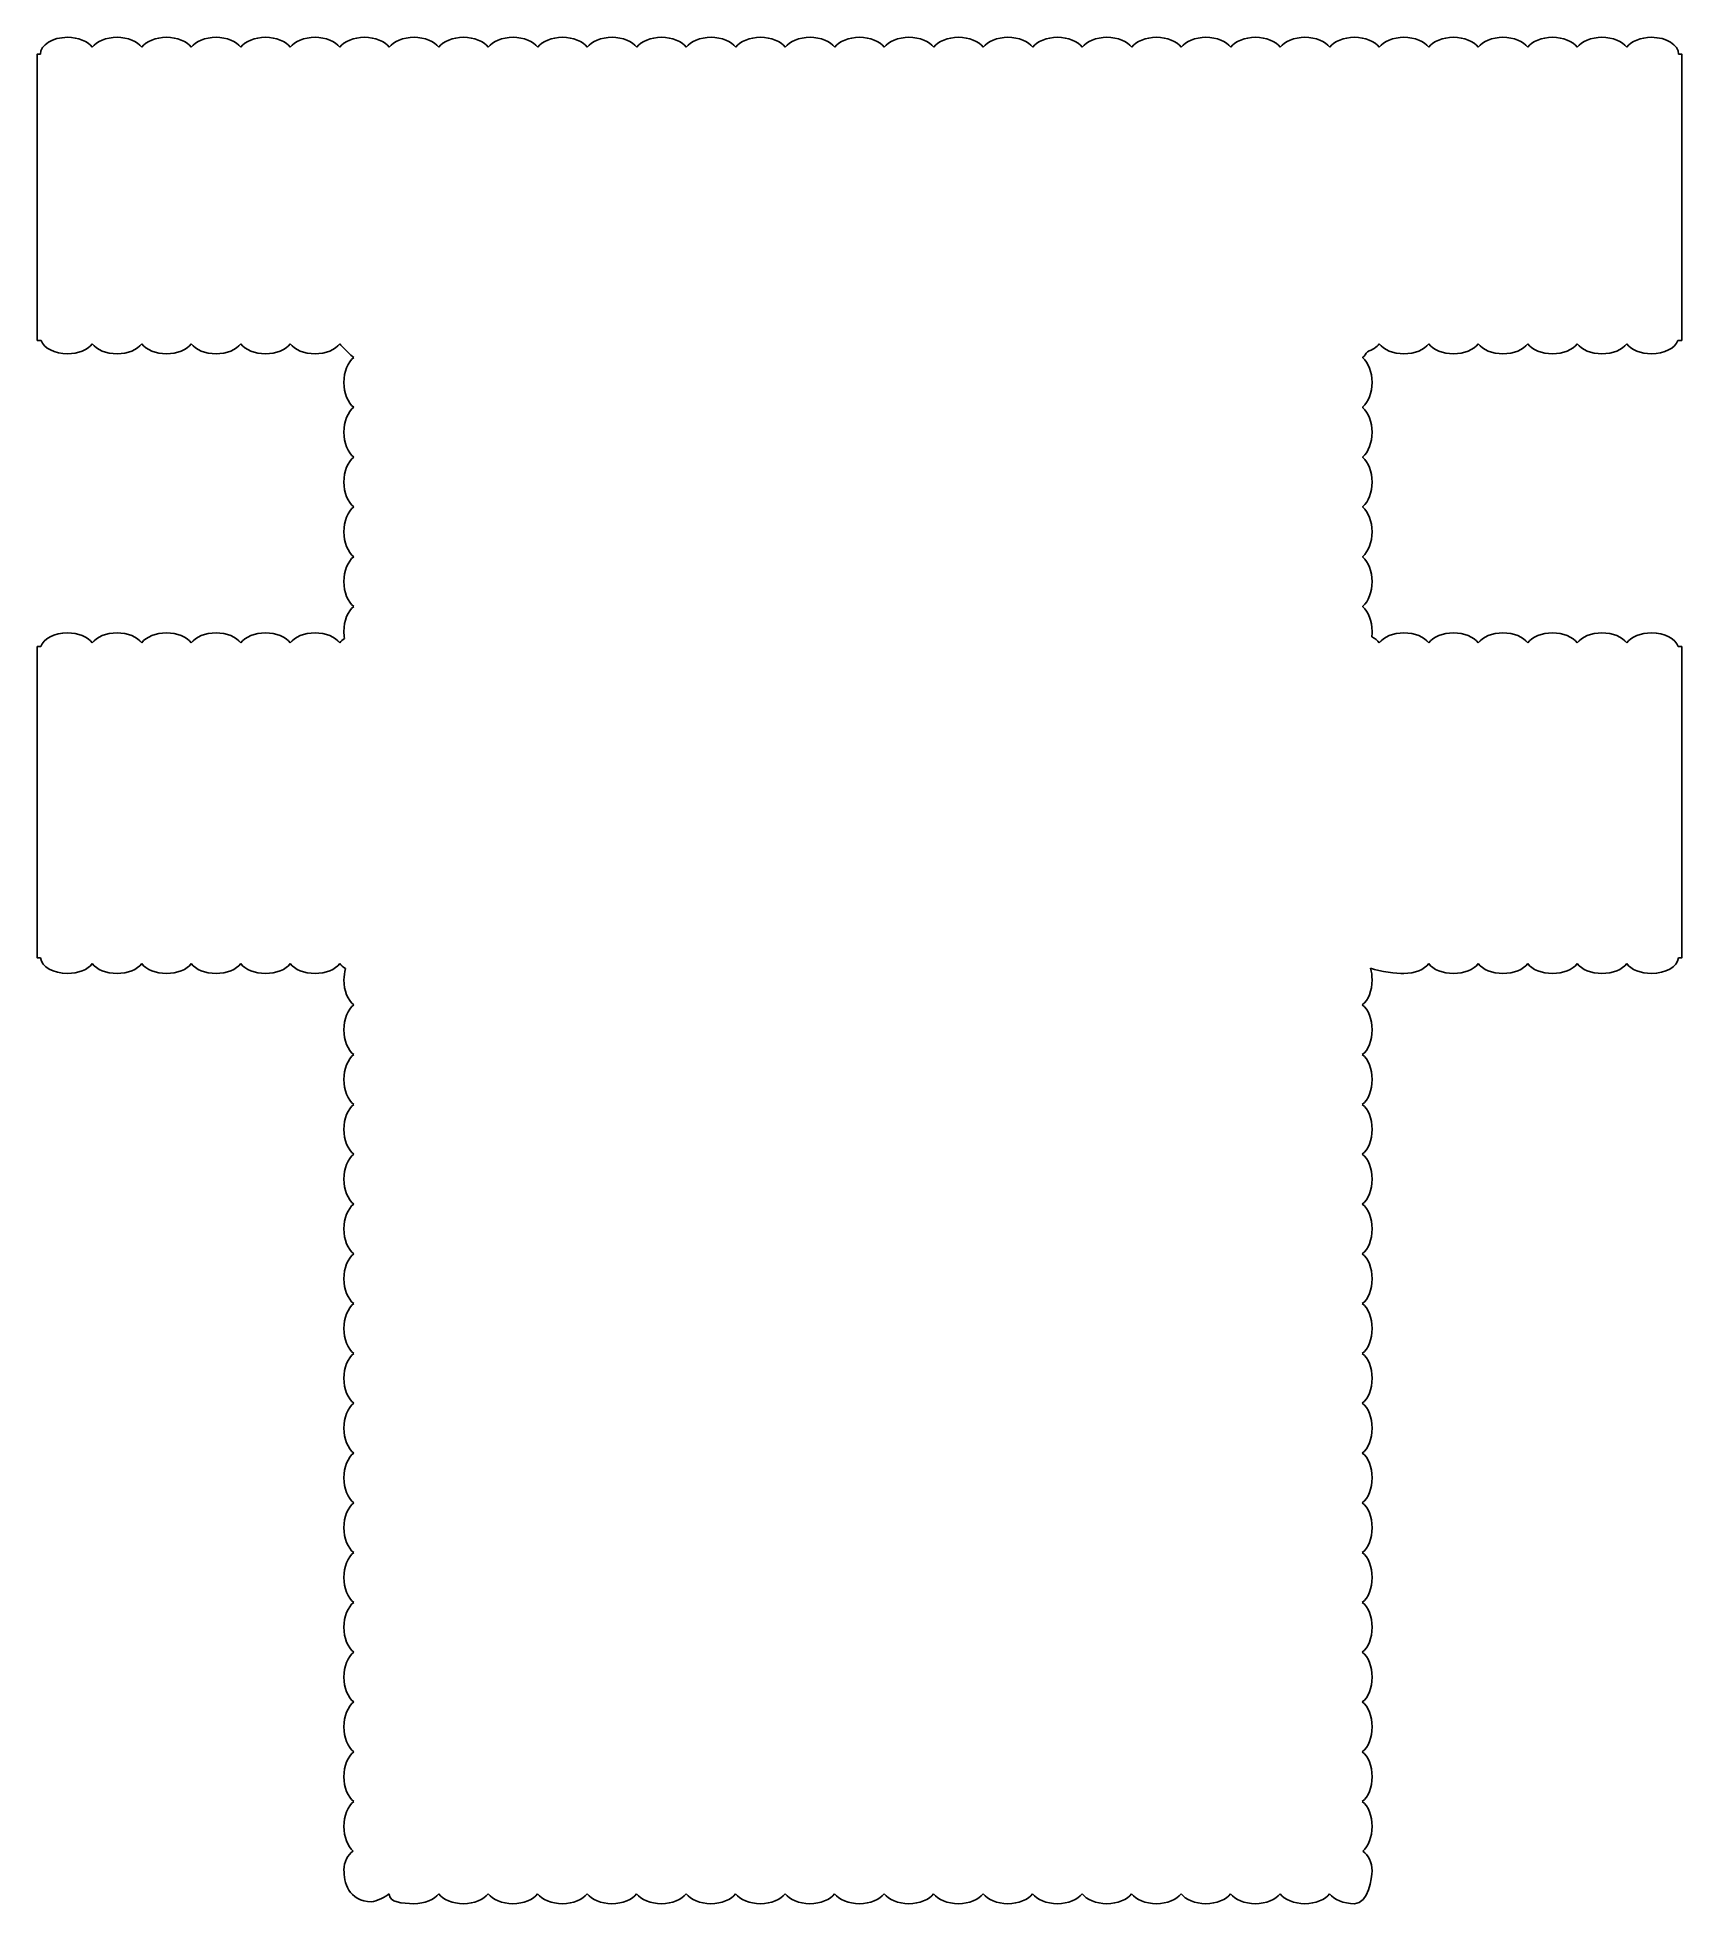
# Model space of a CAD drawing. Extents: x 0 to 220, y 0 to 250.
import ezdxf

# ---------------------------------------------------------------- set-up
doc = ezdxf.new("R2010")
doc.units = 0
doc.layers.add('Layer_1', color=7, linetype='CONTINUOUS')

msp = doc.modelspace()

# ---------------------------------------------------------------- linework, layer by layer
at = {"layer": 'Layer_1', "color": 7}
for points in [[(0.41734, 247.815665), (0.41734, 247.812465), (0.00004, 247.812465), (0.00004, 209.455241), (0.49721, 209.455241)], [(4.04973, 250.060465), (4.04974, 250.060737)], [(219.8649, 209.454966), (220.35858, 209.454966), (220.35858, 247.812193), (219.9413, 247.812193), (219.9413, 247.815393)], [(177.62698, 207.106874), (177.62698, 207.207582)], [(177.62698, 200.43532), (177.62698, 200.536029)], [(177.62698, 193.76319), (177.62698, 193.8639)], [(177.62698, 187.09164), (177.62698, 187.19235)], [(177.62698, 180.42009), (177.62698, 180.52079)], [(177.62698, 173.74796), (177.62698, 173.84866)], [(0.48038, 168.43044), (0, 168.43044), (0, 126.7126), (0.42714, 126.7126)], [(219.92853, 126.7126), (220.35857, 126.7126), (220.35857, 168.43017), (219.87876, 168.43017)]]:
    msp.add_lwpolyline(points, dxfattribs=at)
for points in [[(4.04974, 250.060737), (2.04358, 250.060673), (0.41733, 249.055537), (0.41734, 247.815665)], [(7.36554, 248.725225), (6.78401, 249.536001), (5.4847, 250.059217), (4.04973, 250.060465)], [(10.68308, 250.060465), (9.24747, 250.059665), (7.94732, 249.536361), (7.36554, 248.725225)], [(13.99831, 248.725809), (13.41658, 249.536233), (12.11762, 250.059177), (10.68308, 250.060465)], [(17.31586, 250.060465), (15.88047, 250.059753), (14.58038, 249.536713), (13.99831, 248.725809)], [(20.63166, 248.725225), (20.05014, 249.536001), (18.75083, 250.059217), (17.31586, 250.060465)], [(23.94921, 250.060465), (22.5136, 250.059665), (21.21345, 249.536353), (20.63166, 248.725225)], [(27.26502, 248.725225), (26.68347, 249.536001), (25.38418, 250.059217), (23.94921, 250.060465)], [(30.58198, 250.060465), (29.14658, 250.059665), (27.84672, 249.536233), (27.26502, 248.725225)], [(33.89778, 248.725225), (33.31625, 249.536001), (32.01696, 250.059217), (30.58198, 250.060465)], [(37.21533, 250.060465), (35.77973, 250.059665), (34.47957, 249.536353), (33.89778, 248.725225)], [(40.53114, 248.725225), (39.94962, 249.536001), (38.65031, 250.059217), (37.21533, 250.060465)], [(43.84869, 250.060465), (42.41308, 250.059665), (41.1129, 249.536353), (40.53114, 248.725225)], [(47.16391, 248.725225), (46.58246, 249.535881), (45.28345, 250.059073), (43.84869, 250.060465)], [(50.48146, 250.060465), (49.04586, 250.059665), (47.7457, 249.536353), (47.16391, 248.725225)], [(53.79842, 248.726961), (53.21588, 249.537297), (51.91618, 250.059801), (50.48146, 250.060465)], [(57.11481, 250.060465), (55.68029, 250.059665), (54.38088, 249.537177), (53.79842, 248.726961)], [(60.43004, 248.725225), (59.84859, 249.535881), (58.54958, 250.059073), (57.11481, 250.060465)], [(63.74758, 250.060465), (62.31198, 250.059665), (61.01182, 249.536361), (60.43004, 248.725225)], [(67.06339, 248.725225), (66.48186, 249.536001), (65.18256, 250.059217), (63.74758, 250.060465)], [(70.38094, 250.060465), (68.94533, 250.059665), (67.64518, 249.536353), (67.06339, 248.725225)], [(73.69616, 248.725809), (73.11444, 249.536233), (71.81547, 250.059177), (70.38094, 250.060465)], [(77.01371, 250.060465), (75.57833, 250.059753), (74.27823, 249.536705), (73.69616, 248.725809)], [(80.32952, 248.725225), (79.74798, 249.536001), (78.44869, 250.059217), (77.01371, 250.060465)], [(83.64706, 250.060465), (82.21146, 250.059665), (80.9113, 249.536353), (80.32952, 248.725225)], [(86.96287, 248.725225), (86.38134, 249.536001), (85.08204, 250.059217), (83.64706, 250.060465)], [(90.27983, 250.060465), (88.84444, 250.059665), (87.54456, 249.536241), (86.96287, 248.725225)], [(93.59565, 248.725225), (93.01412, 249.536001), (91.71482, 250.059217), (90.27983, 250.060465)], [(96.91318, 250.060465), (95.47758, 250.059665), (94.17742, 249.536353), (93.59565, 248.725225)], [(100.22899, 248.725225), (99.64746, 249.536001), (98.34817, 250.059217), (96.91318, 250.060465)], [(103.54654, 250.060465), (102.11093, 250.059665), (100.81078, 249.536353), (100.22899, 248.725225)], [(106.86177, 248.725225), (106.28032, 249.535881), (104.9813, 250.059073), (103.54654, 250.060465)], [(110.17931, 250.060465), (108.74371, 250.059665), (107.44355, 249.536361), (106.86177, 248.725225)], [(113.49512, 248.725225), (112.91359, 249.536001), (111.61429, 250.059217), (110.17931, 250.060465)], [(116.81266, 250.060465), (115.37706, 250.059665), (114.0769, 249.536361), (113.49512, 248.725225)], [(120.1279, 248.725225), (119.54645, 249.535881), (118.24743, 250.059073), (116.81266, 250.060465)], [(123.44544, 250.060465), (122.00983, 250.059665), (120.70968, 249.536361), (120.1279, 248.725225)], [(126.76125, 248.725225), (126.17972, 249.536001), (124.88042, 250.059217), (123.44544, 250.060465)], [(130.07879, 250.060465), (128.64318, 250.059665), (127.34303, 249.536353), (126.76125, 248.725225)], [(133.39402, 248.725809), (132.8123, 249.536233), (131.51333, 250.059177), (130.07879, 250.060465)], [(136.71156, 250.060465), (135.27618, 250.059753), (133.97608, 249.536705), (133.39402, 248.725809)], [(140.02738, 248.725225), (139.44585, 249.536001), (138.14654, 250.059217), (136.71156, 250.060465)], [(143.34492, 250.060465), (141.90931, 250.059665), (140.60915, 249.536361), (140.02738, 248.725225)], [(146.66072, 248.725225), (146.0792, 249.536001), (144.7799, 250.059217), (143.34492, 250.060465)], [(149.97769, 250.060465), (148.5423, 250.059665), (147.24243, 249.536241), (146.66072, 248.725225)], [(153.2935, 248.725225), (152.71197, 249.536001), (151.41267, 250.059217), (149.97769, 250.060465)], [(156.61104, 250.060465), (155.17544, 250.059665), (153.87528, 249.536353), (153.2935, 248.725225)], [(159.92685, 248.725225), (159.34531, 249.536001), (158.04602, 250.059217), (156.61104, 250.060465)], [(163.24439, 250.060465), (161.80879, 250.059665), (160.50863, 249.536353), (159.92685, 248.725225)], [(166.55962, 248.725225), (165.97818, 249.535881), (164.67916, 250.059073), (163.24439, 250.060465)], [(169.87717, 250.060465), (168.44156, 250.059665), (167.14141, 249.536361), (166.55962, 248.725225)], [(173.19298, 248.725225), (172.61145, 249.536001), (171.31214, 250.059217), (169.87717, 250.060465)], [(176.51052, 250.060465), (175.07491, 250.059665), (173.77476, 249.536353), (173.19298, 248.725225)], [(179.82574, 248.725225), (179.2443, 249.535881), (177.94529, 250.059073), (176.51052, 250.060465)], [(183.14329, 250.060465), (181.70769, 250.059665), (180.40754, 249.536353), (179.82574, 248.725225)], [(186.4591, 248.725225), (185.87758, 249.536001), (184.57827, 250.059217), (183.14329, 250.060465)], [(189.77665, 250.060465), (188.34104, 250.059665), (187.04088, 249.536361), (186.4591, 248.725225)], [(193.09187, 248.725809), (192.51014, 249.536233), (191.21118, 250.059177), (189.77665, 250.060465)], [(196.40942, 250.060465), (194.97404, 250.059753), (193.67394, 249.536713), (193.09187, 248.725809)], [(199.72522, 248.725225), (199.1437, 249.536001), (197.8444, 250.059217), (196.40942, 250.060465)], [(203.04277, 250.060465), (201.60717, 250.059665), (200.30701, 249.536353), (199.72522, 248.725225)], [(206.35858, 248.725225), (205.77704, 249.536001), (204.47774, 250.059217), (203.04277, 250.060465)], [(209.67554, 250.060465), (208.24015, 250.059665), (206.94028, 249.536233), (206.35858, 248.725225)], [(212.99136, 248.725225), (212.40982, 249.536001), (211.11052, 250.059217), (209.67554, 250.060465)], [(216.3089, 250.060465), (214.87331, 250.059665), (213.57314, 249.536361), (212.99136, 248.725225)], [(219.9413, 247.815393), (219.9413, 249.055265), (218.31505, 250.060401), (216.3089, 250.060465)], [(0.49721, 209.455241), (0.84665, 208.414278), (2.32956, 207.667507), (4.04974, 207.666243)], [(4.04974, 207.666243), (5.48512, 207.666772), (6.78522, 208.190001), (7.36728, 209.000901)], [(7.36728, 209.000901), (7.9491, 208.190358), (9.24834, 207.667391), (10.68309, 207.666243)], [(10.68309, 207.666243), (12.11847, 207.666772), (13.41856, 208.189999), (14.00063, 209.000901)], [(14.00063, 209.000901), (14.58236, 208.190475), (15.88132, 207.667531), (17.31586, 207.666243)], [(17.31586, 207.666243), (18.75124, 207.666772), (20.05133, 208.189999), (20.63341, 209.000901)], [(20.63341, 209.000901), (21.21522, 208.190358), (22.51446, 207.667391), (23.94922, 207.666243)], [(23.94922, 207.666243), (25.38459, 207.666772), (26.6847, 208.190001), (27.26676, 209.000901)], [(27.26676, 209.000901), (27.84849, 208.190472), (29.14745, 207.667531), (30.58199, 207.666243)], [(30.58199, 207.666243), (32.01737, 207.666772), (33.31746, 208.190001), (33.89953, 209.000901)], [(33.89953, 209.000901), (34.48135, 208.190358), (35.78058, 207.667391), (37.21534, 207.666243)], [(37.21534, 207.666243), (38.65072, 207.666772), (39.95081, 208.189999), (40.53288, 209.000901)], [(40.53288, 209.000901), (40.77678, 208.66119), (42.09978, 207.390613), (42.40406, 207.159817)], [(177.62698, 207.207582), (177.85322, 207.395518), (178.05842, 207.643375), (178.23411, 207.940888)], [(178.23411, 207.940888), (178.93491, 208.17483), (179.49986, 208.544553), (179.82864, 209.001206)], [(179.82864, 209.001206), (180.41, 208.190671), (181.70874, 207.667502), (183.14329, 207.66597)], [(183.14329, 207.66597), (184.57867, 207.666499), (185.87878, 208.189729), (186.46084, 209.000629)], [(186.46084, 209.000629), (187.04266, 208.190081), (188.34189, 207.667118), (189.77665, 207.66597)], [(189.77665, 207.66597), (191.21202, 207.666499), (192.51213, 208.189729), (193.09419, 209.000629)], [(193.09419, 209.000629), (193.67592, 208.1902), (194.97488, 207.667261), (196.40942, 207.66597)], [(196.40942, 207.66597), (197.8448, 207.666499), (199.14492, 208.189729), (199.72696, 209.000629)], [(199.72696, 209.000629), (200.30878, 208.190083), (201.60802, 207.667118), (203.04277, 207.66597)], [(203.04277, 207.66597), (204.47815, 207.666499), (205.77824, 208.189726), (206.36031, 209.000629)], [(206.36031, 209.000629), (206.94204, 208.190202), (208.241, 207.667261), (209.67554, 207.66597)], [(209.67554, 207.66597), (211.11093, 207.666499), (212.41101, 208.189726), (212.9931, 209.000629)], [(212.9931, 209.000629), (213.5749, 208.190083), (214.87415, 207.667118), (216.3089, 207.66597)], [(216.3089, 207.66597), (218.03038, 207.666182), (219.5152, 208.413214), (219.8649, 209.454966)], [(42.40406, 207.159817), (41.6042, 206.552998), (41.09297, 205.253158), (41.09198, 203.823746)], [(178.8725, 203.823477), (178.87171, 205.209642), (178.39042, 206.477946), (177.62698, 207.106874)], [(41.09198, 203.823746), (41.09398, 202.394547), (41.60431, 201.094985), (42.40406, 200.488263)], [(177.62698, 200.536029), (178.39122, 201.165615), (178.87248, 202.435851), (178.8725, 203.823477)], [(42.40406, 200.488263), (41.6042, 199.881447), (41.09297, 198.58161), (41.09198, 197.152196)], [(178.8725, 197.151923), (178.87171, 198.538091), (178.39042, 199.806395), (177.62698, 200.43532)], [(41.09198, 197.152196), (41.09278, 195.72279), (41.6042, 194.42295), (42.40406, 193.81613)], [(177.62698, 193.8639), (178.39134, 194.49358), (178.87262, 195.76409), (178.8725, 197.151923)], [(42.40406, 193.81613), (41.60431, 193.20941), (41.0931, 191.90985), (41.09198, 190.48065)], [(178.8725, 190.48037), (178.87171, 191.86633), (178.39031, 193.13436), (177.62698, 193.76319)], [(41.09198, 190.48065), (41.09278, 189.05123), (41.6042, 187.7514), (42.40406, 187.14458)], [(177.62698, 187.19235), (178.39134, 187.82203), (178.87262, 189.09254), (178.8725, 190.48037)], [(42.40406, 187.14458), (41.6042, 186.53777), (41.09297, 185.23793), (41.09198, 183.80852)], [(178.8725, 183.80824), (178.87171, 185.19441), (178.39042, 186.46271), (177.62698, 187.09164)], [(41.09198, 183.80852), (41.09398, 182.37931), (41.60431, 181.07975), (42.40406, 180.47303)], [(177.62698, 180.52079), (178.39122, 181.15038), (178.87248, 182.42062), (178.8725, 183.80824)], [(42.40406, 180.47303), (41.6042, 179.86622), (41.09297, 178.56637), (41.09198, 177.13696)], [(178.8725, 177.13669), (178.87171, 178.52286), (178.39042, 179.79116), (177.62698, 180.42009)], [(41.09198, 177.13696), (41.09278, 175.70755), (41.6042, 174.40771), (42.40406, 173.8009)], [(177.62698, 173.84866), (178.39134, 174.47835), (178.87262, 175.74886), (178.8725, 177.13669)], [(42.40406, 173.8009), (41.60431, 173.19417), (41.0931, 171.89461), (41.09198, 170.46541)], [(178.8725, 170.46514), (178.87171, 171.8511), (178.39031, 173.11913), (177.62698, 173.74796)], [(4.0497, 170.26689), (2.29944, 170.2661), (0.79894, 169.49408), (0.48038, 168.43044)], [(7.3655, 168.93224), (6.7837, 169.74278), (5.48445, 170.26574), (4.0497, 170.26689)], [(10.68305, 170.26689), (9.24766, 170.26636), (7.94757, 169.74313), (7.3655, 168.93224)], [(13.99827, 168.93281), (13.41626, 169.74301), (12.11738, 170.2657), (10.68305, 170.26689)], [(17.31582, 170.26689), (15.88066, 170.26636), (14.58062, 169.74349), (13.99827, 168.93281)], [(20.63162, 168.93224), (20.04981, 169.74278), (18.75058, 170.26575), (17.31582, 170.26689)], [(23.94917, 170.26689), (22.51379, 170.26636), (21.21369, 169.74313), (20.63162, 168.93224)], [(27.26498, 168.93224), (26.68318, 169.74278), (25.38392, 170.26574), (23.94917, 170.26689)], [(30.58194, 170.26689), (29.14677, 170.2661), (27.84697, 169.74302), (27.26498, 168.93224)], [(33.89775, 168.93224), (33.31594, 169.74278), (32.0167, 170.26574), (30.58194, 170.26689)], [(37.2153, 170.26689), (35.77992, 170.26636), (34.47982, 169.74313), (33.89775, 168.93224)], [(40.5311, 168.93224), (39.94929, 169.74278), (38.65005, 170.26575), (37.2153, 170.26689)], [(41.09198, 170.46541), (41.09219, 170.1503), (41.11758, 169.83656), (41.16718, 169.53185)], [(178.8279, 169.74399), (178.8573, 169.98142), (178.8723, 170.22297), (178.8725, 170.46514)], [(183.14326, 170.26662), (181.70788, 170.26609), (180.40778, 169.74286), (179.82571, 168.93196)], [(186.45907, 168.93196), (185.87726, 169.74251), (184.57802, 170.26547), (183.14326, 170.26662)], [(189.77662, 170.26662), (188.34123, 170.26609), (187.04114, 169.74287), (186.45907, 168.93196)], [(193.09184, 168.93254), (192.50983, 169.74274), (191.21093, 170.26543), (189.77662, 170.26662)], [(196.40938, 170.26662), (194.97422, 170.26609), (193.67418, 169.74322), (193.09184, 168.93254)], [(199.72519, 168.93196), (199.14338, 169.74251), (197.84414, 170.26547), (196.40938, 170.26662)], [(203.04274, 170.26662), (201.60736, 170.26609), (200.30726, 169.74286), (199.72519, 168.93196)], [(206.35854, 168.93196), (205.77673, 169.74251), (204.4775, 170.26547), (203.04274, 170.26662)], [(209.67551, 170.26662), (208.24034, 170.26583), (206.94054, 169.74274), (206.35854, 168.93196)], [(212.99132, 168.93196), (212.40951, 169.74251), (211.11026, 170.26547), (209.67551, 170.26662)], [(216.30888, 170.26662), (214.87348, 170.26609), (213.57338, 169.74287), (212.99132, 168.93196)], [(219.87876, 168.43017), (219.56016, 169.49395), (218.05934, 170.26601), (216.30888, 170.26662)], [(41.16718, 169.53185), (40.90741, 169.3559), (40.6911, 169.1544), (40.5311, 168.93224)], [(179.82571, 168.93196), (179.59707, 169.25038), (179.25161, 169.52576), (178.8279, 169.74399)], [(0.42714, 126.7126), (0.56413, 125.53854), (2.14508, 124.62921), (4.0497, 124.62901)], [(4.0497, 124.62901), (5.48508, 124.62954), (6.78518, 125.15276), (7.36724, 125.96366)], [(7.36724, 125.96366), (7.94905, 125.15312), (9.2483, 124.63016), (10.68305, 124.62901)], [(10.68305, 124.62901), (12.11843, 124.62954), (13.41853, 125.15276), (14.00059, 125.96366)], [(14.00059, 125.96366), (14.58232, 125.15324), (15.88128, 124.6303), (17.31582, 124.62901)], [(17.31582, 124.62901), (18.7512, 124.62954), (20.0513, 125.15276), (20.63337, 125.96366)], [(20.63337, 125.96366), (21.21518, 125.15312), (22.51442, 124.63016), (23.94918, 124.62901)], [(23.94918, 124.62901), (25.38455, 124.62954), (26.68466, 125.15276), (27.26672, 125.96366)], [(27.26672, 125.96366), (27.84845, 125.15323), (29.14741, 124.6303), (30.58195, 124.62901)], [(30.58195, 124.62901), (32.01733, 124.62954), (33.31742, 125.15276), (33.89949, 125.96366)], [(33.89949, 125.96366), (34.4813, 125.15312), (35.78054, 124.63016), (37.2153, 124.62901)], [(37.2153, 124.62901), (38.65068, 124.62954), (39.95078, 125.15276), (40.53284, 125.96366)], [(40.53284, 125.96366), (40.71765, 125.70603), (40.98034, 125.47736), (41.29683, 125.28302)], [(41.29683, 125.28302), (41.16254, 124.80572), (41.0927, 124.28758), (41.09194, 123.76316)], [(178.87247, 123.76316), (178.87168, 124.30337), (178.79717, 124.83663), (178.65486, 125.32527)], [(178.65486, 125.32527), (180.02317, 124.88984), (182.13438, 124.62984), (183.14326, 124.62901)], [(183.14326, 124.62901), (184.57864, 124.62954), (185.87874, 125.15276), (186.46081, 125.96366)], [(186.46081, 125.96366), (187.04262, 125.15312), (188.34186, 124.63015), (189.77662, 124.62901)], [(189.77662, 124.62901), (191.21199, 124.62954), (192.5121, 125.15276), (193.09416, 125.96366)], [(193.09416, 125.96366), (193.67589, 125.15323), (194.97485, 124.6303), (196.40938, 124.62901)], [(196.40938, 124.62901), (197.84477, 124.62954), (199.14489, 125.15276), (199.72693, 125.96366)], [(199.72693, 125.96366), (200.30874, 125.15312), (201.60798, 124.63016), (203.04274, 124.62901)], [(203.04274, 124.62901), (204.47812, 124.62954), (205.77822, 125.15276), (206.36028, 125.96366)], [(206.36028, 125.96366), (206.94201, 125.15324), (208.24097, 124.6303), (209.67551, 124.62901)], [(209.67551, 124.62901), (211.1109, 124.62954), (212.41099, 125.15276), (212.99306, 125.96366)], [(212.99306, 125.96366), (213.57486, 125.15312), (214.87411, 124.63016), (216.30888, 124.62901)], [(216.30888, 124.62901), (218.21235, 124.6298), (219.79162, 125.53922), (219.92853, 126.7126)], [(41.09194, 123.76316), (41.09274, 122.33374), (41.60416, 121.0339), (42.40402, 120.4271)], [(177.55981, 120.42651), (178.36002, 121.03315), (178.87152, 122.33333), (178.87247, 123.76316)], [(42.40402, 120.4271), (41.60416, 119.82027), (41.09293, 118.52044), (41.09194, 117.09103)], [(178.87247, 117.09103), (178.87168, 118.52044), (178.35978, 119.82006), (177.55981, 120.42651)], [(41.09194, 117.09103), (41.09394, 115.66183), (41.60427, 114.36226), (42.40402, 113.75554)], [(177.55981, 113.75496), (178.3599, 114.3615), (178.87138, 115.66141), (178.87247, 117.09103)], [(42.40402, 113.75554), (41.60416, 113.14873), (41.09293, 111.84888), (41.09194, 110.41947)], [(178.87247, 110.41947), (178.87168, 111.84888), (178.35978, 113.1485), (177.55981, 113.75496)], [(41.09194, 110.41947), (41.09394, 108.99027), (41.60428, 107.69072), (42.40402, 107.08398)], [(177.56038, 107.08341), (178.36026, 107.69022), (178.87149, 108.99006), (178.87247, 110.41947)], [(42.40402, 107.08398), (41.60416, 106.47718), (41.09293, 105.17734), (41.09194, 103.74793)], [(178.87247, 103.74793), (178.87168, 105.17713), (178.36014, 106.47667), (177.56038, 107.08341)], [(41.09194, 103.74793), (41.09274, 102.31851), (41.60416, 101.01867), (42.40402, 100.41186)], [(177.55981, 100.41128), (178.36002, 101.01791), (178.87152, 102.3181), (178.87247, 103.74793)], [(42.40402, 100.41186), (41.60416, 99.80503), (41.09293, 98.5052), (41.09194, 97.07579)], [(178.87247, 97.07579), (178.87168, 98.50521), (178.35978, 99.80482), (177.55981, 100.41128)], [(41.09194, 97.07579), (41.09394, 95.64658), (41.60427, 94.34703), (42.40402, 93.7403)], [(177.55981, 93.73973), (178.3599, 94.34627), (178.87138, 95.64617), (178.87247, 97.07579)], [(42.40402, 93.7403), (41.60416, 93.1335), (41.09293, 91.83366), (41.09194, 90.40424)], [(178.87247, 90.40424), (178.87168, 91.83366), (178.35978, 93.13327), (177.55981, 93.73973)], [(41.09194, 90.40424), (41.09394, 88.97418), (41.60474, 87.67396), (42.40518, 87.0676)], [(177.56038, 87.06817), (178.36026, 87.67499), (178.87149, 88.97483), (178.87247, 90.40424)], [(42.40518, 87.0676), (41.6051, 86.4615), (41.09342, 85.1621), (41.09194, 83.73269)], [(178.87247, 83.73269), (178.87168, 85.16189), (178.36014, 86.46145), (177.56038, 87.06817)], [(41.09194, 83.73269), (41.09274, 82.30327), (41.60416, 81.00344), (42.40402, 80.39662)], [(177.55749, 80.39489), (178.35884, 81.00061), (178.87138, 82.30157), (178.87247, 83.73269)], [(42.40402, 80.39662), (41.60427, 79.7899), (41.09306, 78.49033), (41.09194, 77.06114)], [(178.87247, 77.06056), (178.87047, 78.49041), (178.35814, 79.78969), (177.55749, 80.39489)], [(41.09194, 77.06114), (41.09274, 75.63173), (41.60416, 74.33188), (42.40402, 73.72507)], [(177.55981, 73.72449), (178.3599, 74.33104), (178.87138, 75.63094), (178.87247, 77.06056)], [(42.40402, 73.72507), (41.60416, 73.11826), (41.09293, 71.81841), (41.09194, 70.389)], [(178.87247, 70.389), (178.87168, 71.81842), (178.35978, 73.11804), (177.55981, 73.72449)], [(41.09194, 70.389), (41.09394, 68.95981), (41.60427, 67.66024), (42.40402, 67.05351)], [(177.56038, 67.05294), (178.36026, 67.65976), (178.87149, 68.9596), (178.87247, 70.389)], [(42.40402, 67.05351), (41.60416, 66.4467), (41.09293, 65.14686), (41.09194, 63.71746)], [(178.87247, 63.71746), (178.87168, 65.14666), (178.36014, 66.44622), (177.56038, 67.05294)], [(41.09194, 63.71746), (41.09274, 62.28803), (41.60416, 60.9882), (42.40402, 60.38139)], [(177.55981, 60.38082), (178.36002, 60.98744), (178.87152, 62.28762), (178.87247, 63.71746)], [(42.40402, 60.38139), (41.60427, 59.77466), (41.09306, 58.4751), (41.09194, 57.0459)], [(178.87247, 57.0459), (178.87047, 58.47511), (178.35967, 59.77445), (177.55981, 60.38082)], [(41.09194, 57.0459), (41.09274, 55.6165), (41.60416, 54.31666), (42.40402, 53.70983)], [(177.55981, 53.70926), (178.36002, 54.3159), (178.87152, 55.61606), (178.87247, 57.0459)], [(42.40402, 53.70983), (41.60416, 53.10302), (41.09293, 51.80318), (41.09194, 50.37377)], [(178.87247, 50.37377), (178.87168, 51.80319), (178.35978, 53.10281), (177.55981, 53.70926)], [(41.09194, 50.37377), (41.09394, 48.94393), (41.60486, 47.64398), (42.40518, 47.03771)], [(177.55981, 47.03771), (178.3599, 47.64425), (178.87138, 48.94414), (178.87247, 50.37377)], [(42.40518, 47.03771), (41.60498, 46.43153), (41.09328, 45.13185), (41.09194, 43.70222)], [(178.87247, 43.70222), (178.87168, 45.13163), (178.35978, 46.43125), (177.55981, 47.03771)], [(41.09194, 43.70222), (41.09394, 42.27302), (41.60427, 40.97346), (42.40402, 40.36674)], [(177.56038, 40.36616), (178.36026, 40.97297), (178.87149, 42.27282), (178.87247, 43.70222)], [(42.40402, 40.36674), (41.60416, 39.75992), (41.09293, 38.46007), (41.09194, 37.03066)], [(178.87247, 37.03066), (178.87168, 38.45987), (178.36014, 39.75942), (177.56038, 40.36616)], [(41.09194, 37.03066), (41.09274, 35.60126), (41.60416, 34.30141), (42.40402, 33.6946)], [(177.55981, 33.69403), (178.36002, 34.30067), (178.87152, 35.60083), (178.87247, 37.03066)], [(42.40402, 33.6946), (41.60416, 33.0878), (41.09293, 31.78795), (41.09194, 30.35854)], [(178.87247, 30.35854), (178.87168, 31.78795), (178.35978, 33.08757), (177.55981, 33.69403)], [(41.09194, 30.35854), (41.09394, 28.92933), (41.60427, 27.62978), (42.40402, 27.02306)], [(177.55981, 27.02247), (178.3599, 27.62902), (178.87138, 28.9289), (178.87247, 30.35854)], [(42.40402, 27.02306), (41.60416, 26.41623), (41.09293, 25.11639), (41.09194, 23.68698)], [(178.87247, 23.68698), (178.87168, 25.11641), (178.35978, 26.41602), (177.55981, 27.02247)], [(41.09194, 23.68698), (41.09394, 22.25779), (41.60427, 20.95822), (42.40402, 20.3515)], [(177.56038, 20.35093), (178.36026, 20.95773), (178.87149, 22.25758), (178.87247, 23.68698)], [(42.40402, 20.3515), (41.60416, 19.74469), (41.09293, 18.44485), (41.09194, 17.01544)], [(178.87247, 17.01544), (178.87168, 18.44463), (178.36014, 19.74421), (177.56038, 20.35093)], [(41.09194, 17.01544), (41.09274, 15.58603), (41.60416, 14.28619), (42.40402, 13.67936)], [(177.55981, 13.67879), (178.36002, 14.28542), (178.87152, 15.58561), (178.87247, 17.01544)], [(42.40402, 13.67936), (41.60427, 13.07264), (41.09306, 11.77309), (41.09194, 10.34387)], [(178.87247, 10.34387), (178.87047, 11.77309), (178.35967, 13.07243), (177.55981, 13.67879)], [(41.09194, 10.34387), (41.09274, 8.95314), (41.57713, 7.68147), (42.34442, 7.0547)], [(177.61074, 7.04429), (178.3837, 7.66856), (178.8722, 8.94607), (178.87247, 10.34387)], [(42.34442, 7.0547), (41.57695, 6.5732), (41.09268, 5.59617), (41.09194, 4.52776)], [(178.87247, 4.38654), (178.87168, 5.51262), (178.38298, 6.54137), (177.61074, 7.04429)], [(41.09194, 4.52776), (41.09182, 2.96289), (41.58336, 0.2957), (44.84585, 0.25777)], [(176.49552, 0), (178.39136, -0.00013), (178.87232, 3.47074), (178.87247, 4.38654)], [(44.84585, 0.25777), (45.33005, 0.25777), (46.7755, 0.97887), (47.16564, 1.33526)], [(47.16564, 1.33526), (47.16617, 0.09553), (48.87674, 0.07546), (50.46704, 0)], [(50.46704, 0), (51.90242, 0), (53.20252, 0.52375), (53.78458, 1.33464)], [(53.78458, 1.33464), (54.36631, 0.52422), (55.66527, 0.0013), (57.09981, 0)], [(57.09981, 0), (58.53519, 0), (59.8353, 0.52375), (60.41736, 1.33464)], [(60.41736, 1.33464), (60.99918, 0.52411), (62.29841, 0.00117), (63.73316, 0)], [(63.73316, 0), (65.16854, 0), (66.46865, 0.52375), (67.0507, 1.33464)], [(67.0507, 1.33464), (67.63244, 0.52422), (68.93139, 0.0013), (70.36594, 0)], [(70.36594, 0), (71.80154, 0), (73.1017, 0.52411), (73.68348, 1.33524)], [(73.68348, 1.33524), (74.26502, 0.52447), (75.56431, 0.00125), (76.99929, 0)], [(76.99929, 0), (78.43467, 0), (79.73477, 0.52375), (80.31683, 1.33464)], [(80.31683, 1.33464), (80.89865, 0.52411), (82.19789, 0.00117), (83.63264, 0)], [(83.63264, 0), (85.06825, 0), (86.3684, 0.52411), (86.95018, 1.33524)], [(86.95018, 1.33524), (87.53163, 0.52458), (88.83065, 0.0014), (90.26542, 0)], [(90.26542, 0), (91.70079, 0), (93.0009, 0.52375), (93.58296, 1.33464)], [(93.58296, 1.33464), (94.16478, 0.52411), (95.46402, 0.00114), (96.89877, 0)], [(96.89877, 0), (98.33414, 0), (99.63425, 0.52375), (100.21631, 1.33464)], [(100.21631, 1.33464), (100.79804, 0.52422), (102.097, 0.0013), (103.53154, 0)], [(103.53154, 0), (104.96692, 0), (106.26702, 0.52375), (106.84909, 1.33464)], [(106.84909, 1.33464), (107.4309, 0.52411), (108.73014, 0.00117), (110.16489, 0)], [(110.16489, 0), (111.60027, 0), (112.90037, 0.52375), (113.48243, 1.33464)], [(113.48243, 1.33464), (114.06416, 0.52422), (115.36312, 0.0013), (116.79766, 0)], [(116.79766, 0), (118.23306, 0), (119.53314, 0.52375), (120.11521, 1.33464)], [(120.11521, 1.33464), (120.69703, 0.52411), (121.99626, 0.00117), (123.43102, 0)], [(123.43102, 0), (124.8664, 0), (126.1665, 0.52375), (126.74856, 1.33464)], [(126.74856, 1.33464), (127.33038, 0.52411), (128.62962, 0.00117), (130.06437, 0)], [(130.06437, 0), (131.49998, 0), (132.80013, 0.52411), (133.38191, 1.33524)], [(133.38191, 1.33524), (133.96336, 0.52458), (135.26239, 0.0014), (136.69714, 0)], [(136.69714, 0), (138.13254, 0), (139.43262, 0.52375), (140.01469, 1.33464)], [(140.01469, 1.33464), (140.5965, 0.52411), (141.89574, 0.00117), (143.3305, 0)], [(143.3305, 0), (144.7661, 0), (146.06626, 0.52411), (146.64804, 1.33524)], [(146.64804, 1.33524), (147.22949, 0.52458), (148.5285, 0.0014), (149.96327, 0)], [(149.96327, 0), (151.39865, 0), (152.69875, 0.52375), (153.28082, 1.33464)], [(153.28082, 1.33464), (153.86263, 0.52411), (155.16186, 0.00114), (156.59662, 0)], [(156.59662, 0), (158.032, 0), (159.3321, 0.52375), (159.91416, 1.33464)], [(159.91416, 1.33464), (160.4959, 0.52422), (161.79485, 0.0013), (163.22939, 0)], [(163.22939, 0), (164.66478, 0), (165.96487, 0.52375), (166.54694, 1.33464)], [(166.54694, 1.33464), (167.12876, 0.52411), (168.42799, 0.00117), (169.86274, 0)], [(169.86274, 0), (171.29813, 0), (172.59822, 0.52375), (173.18029, 1.33464)], [(173.18029, 1.33464), (173.76202, 0.52422), (175.06098, 0.0013), (176.49552, 0)]]:
    msp.add_open_spline(points, degree=3, dxfattribs=at)

doc.saveas('drawing.dxf')
